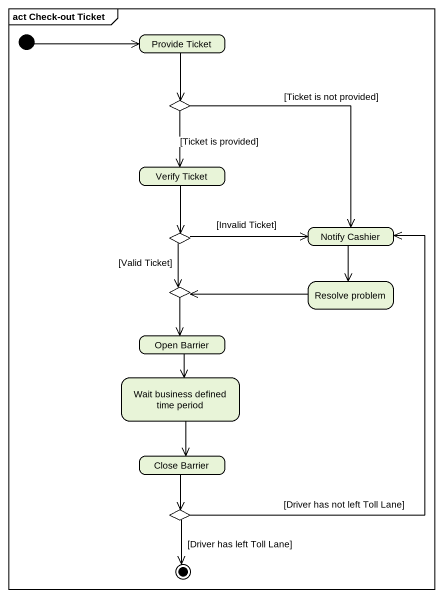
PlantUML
@startuml
mainframe act Check-out Ticket
hide empty description
state "Provide Ticket" as Provide_Ticket
state choice1 <<choice>>
state "Verify Ticket" as Verify_Ticket
state choice2 <<choice>>
state "Notify Cashier" as Notify_Cashier
state choice3 <<choice>>
state "Resolve problem" as Resolve_problem
state "Open Barrier" as Open_Barrier
state "Wait business defined time period" as Wait_business_defined_time
state "Close Barrier" as Close_Barrier
state choice4 <<choice>>
[*] -right-> Provide_Ticket
Provide_Ticket --> choice1
choice1 --> Verify_Ticket : [Ticket is provided]
choice1 --> Notify_Cashier : [Ticket is not provided]
Verify_Ticket --> choice2
choice2 -right-> Notify_Cashier : [Invalid Ticket]
choice2 --> choice3 : [Valid Ticket]
Notify_Cashier --> Resolve_problem
choice3 --> Open_Barrier
Resolve_problem -left-> choice3
Open_Barrier --> Wait_business_defined_time
Wait_business_defined_time --> Close_Barrier
Close_Barrier --> choice4
choice4 -up-> Notify_Cashier : [Driver has not left Toll Lane]
choice4 --> [*] : [Driver has left Toll Lane]
@enduml
